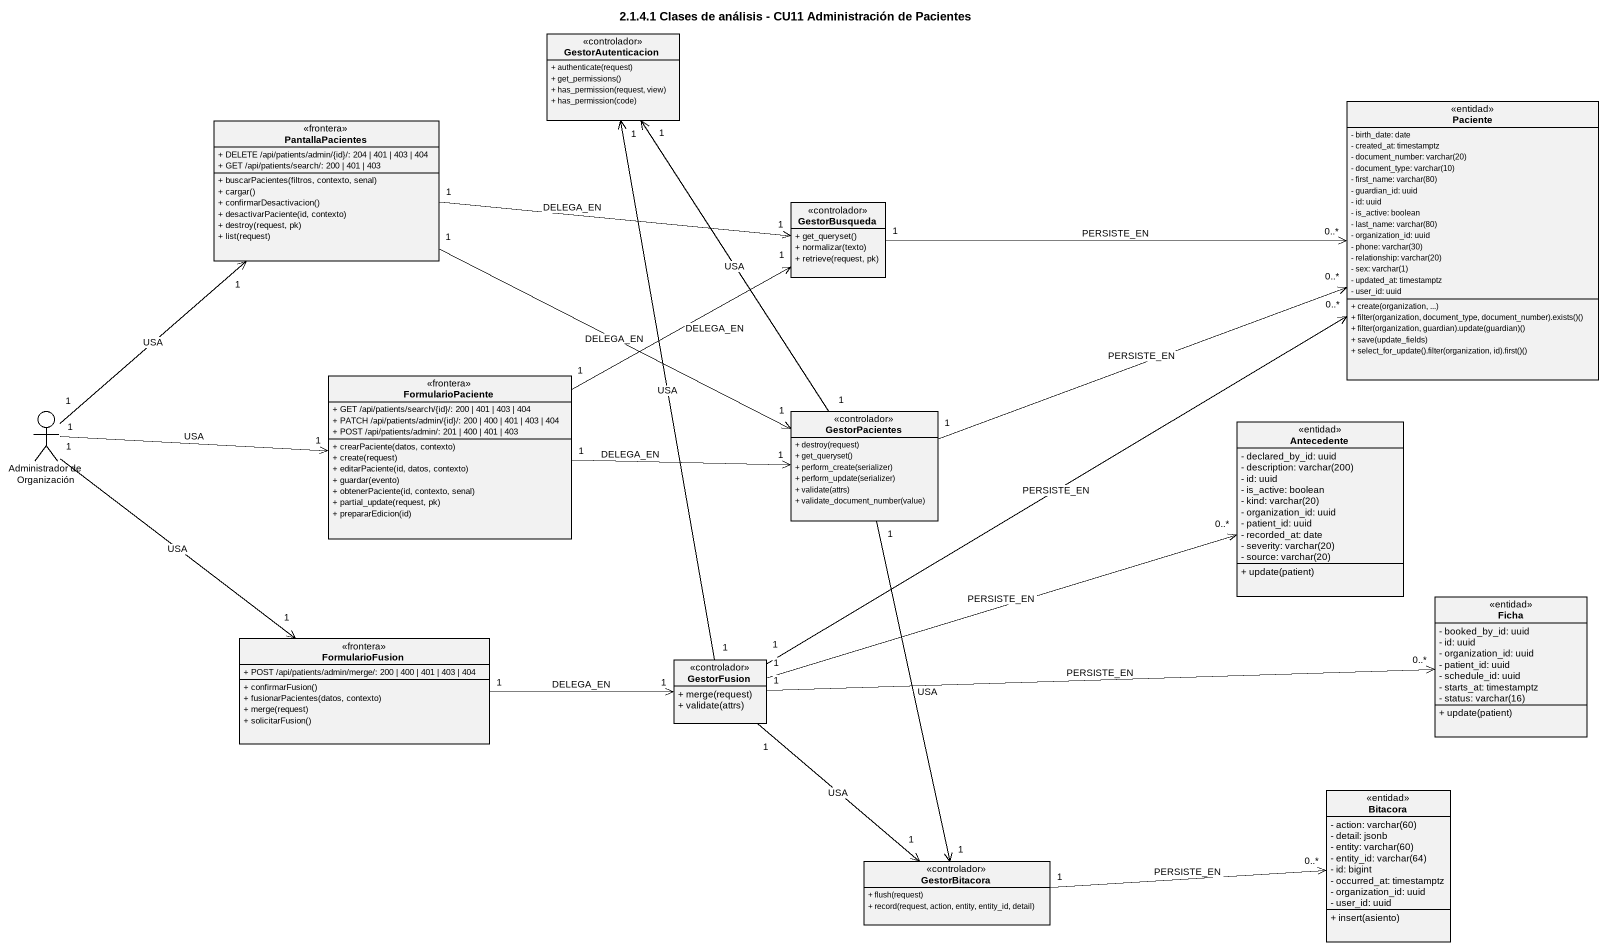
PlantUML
@startuml
title 2.1.4.1 Clases de análisis - CU11 Administración de Pacientes
allowmixing
hide circle
hide empty members
skinparam classAttributeIconSize 0
class GestorAutenticacion <<controlador>> {
  + authenticate(request)
  + get_permissions()
  + has_permission(request, view)
  + has_permission(code)
}
class PantallaPacientes <<frontera>> {
  + DELETE /api/patients/admin/{id}/: 204 | 401 | 403 | 404
  + GET /api/patients/search/: 200 | 401 | 403
  + buscarPacientes(filtros, contexto, senal)
  + cargar()
  + confirmarDesactivacion()
  + desactivarPaciente(id, contexto)
  + destroy(request, pk)
  + list(request)
}
class Paciente <<entidad>> {
  - birth_date: date
  - created_at: timestamptz
  {field} - document_number: varchar(20)
  {field} - document_type: varchar(10)
  {field} - first_name: varchar(80)
  - guardian_id: uuid
  - id: uuid
  - is_active: boolean
  {field} - last_name: varchar(80)
  - organization_id: uuid
  {field} - phone: varchar(30)
  {field} - relationship: varchar(20)
  {field} - sex: varchar(1)
  - updated_at: timestamptz
  - user_id: uuid
  + create(organization, ...)
  + filter(organization, document_type, document_number).exists()()
  + filter(organization, guardian).update(guardian)()
  + save(update_fields)
  + select_for_update().filter(organization, id).first()()
}
class GestorBusqueda <<controlador>> {
  + get_queryset()
  + normalizar(texto)
  + retrieve(request, pk)
}
actor "Administrador de Organización" as Administrador_de
class FormularioPaciente <<frontera>> {
  + GET /api/patients/search/{id}/: 200 | 401 | 403 | 404
  + PATCH /api/patients/admin/{id}/: 200 | 400 | 401 | 403 | 404
  + POST /api/patients/admin/: 201 | 400 | 401 | 403
  + crearPaciente(datos, contexto)
  + create(request)
  + editarPaciente(id, datos, contexto)
  + guardar(evento)
  + obtenerPaciente(id, contexto, senal)
  + partial_update(request, pk)
  + prepararEdicion(id)
}
class GestorPacientes <<controlador>> {
  + destroy(request)
  + get_queryset()
  + perform_create(serializer)
  + perform_update(serializer)
  + validate(attrs)
  + validate_document_number(value)
}
class Antecedente <<entidad>> {
  - declared_by_id: uuid
  {field} - description: varchar(200)
  - id: uuid
  - is_active: boolean
  {field} - kind: varchar(20)
  - organization_id: uuid
  - patient_id: uuid
  - recorded_at: date
  {field} - severity: varchar(20)
  {field} - source: varchar(20)
  + update(patient)
}
class Ficha <<entidad>> {
  - booked_by_id: uuid
  - id: uuid
  - organization_id: uuid
  - patient_id: uuid
  - schedule_id: uuid
  - starts_at: timestamptz
  {field} - status: varchar(16)
  + update(patient)
}
class FormularioFusion <<frontera>> {
  + POST /api/patients/admin/merge/: 200 | 400 | 401 | 403 | 404
  + confirmarFusion()
  + fusionarPacientes(datos, contexto)
  + merge(request)
  + solicitarFusion()
}
class GestorFusion <<controlador>> {
  + merge(request)
  + validate(attrs)
}
class Bitacora <<entidad>> {
  {field} - action: varchar(60)
  - detail: jsonb
  {field} - entity: varchar(60)
  {field} - entity_id: varchar(64)
  - id: bigint
  - occurred_at: timestamptz
  - organization_id: uuid
  - user_id: uuid
  + insert(asiento)
}
class GestorBitacora <<controlador>> {
  + flush(request)
  + record(request, action, entity, entity_id, detail)
}
PantallaPacientes "1" -right-> "1" GestorBusqueda : DELEGA_EN
PantallaPacientes "1" -right-> "1" GestorPacientes : DELEGA_EN
GestorBusqueda "1" -right-> "0..*" Paciente : PERSISTE_EN
Administrador_de "1" -up-> "1" PantallaPacientes : USA
Administrador_de "1" -right-> "1" FormularioPaciente : USA
Administrador_de "1" --> "1" FormularioFusion : USA
FormularioPaciente "1" -right-> "1" GestorBusqueda : DELEGA_EN
FormularioPaciente "1" -right-> "1" GestorPacientes : DELEGA_EN
GestorPacientes "1" -up-> "1" GestorAutenticacion : USA
GestorPacientes "1" -right-> "0..*" Paciente : PERSISTE_EN
GestorPacientes "1" --> "1" GestorBitacora : USA
FormularioFusion "1" -right-> "1" GestorFusion : DELEGA_EN
GestorFusion "1" -up-> "1" GestorAutenticacion : USA
GestorFusion "1" -right-> "0..*" Paciente : PERSISTE_EN
GestorFusion "1" -right-> "0..*" Antecedente : PERSISTE_EN
GestorFusion "1" -right-> "0..*" Ficha : PERSISTE_EN
GestorFusion "1" --> "1" GestorBitacora : USA
GestorBitacora "1" -right-> "0..*" Bitacora : PERSISTE_EN
@enduml
